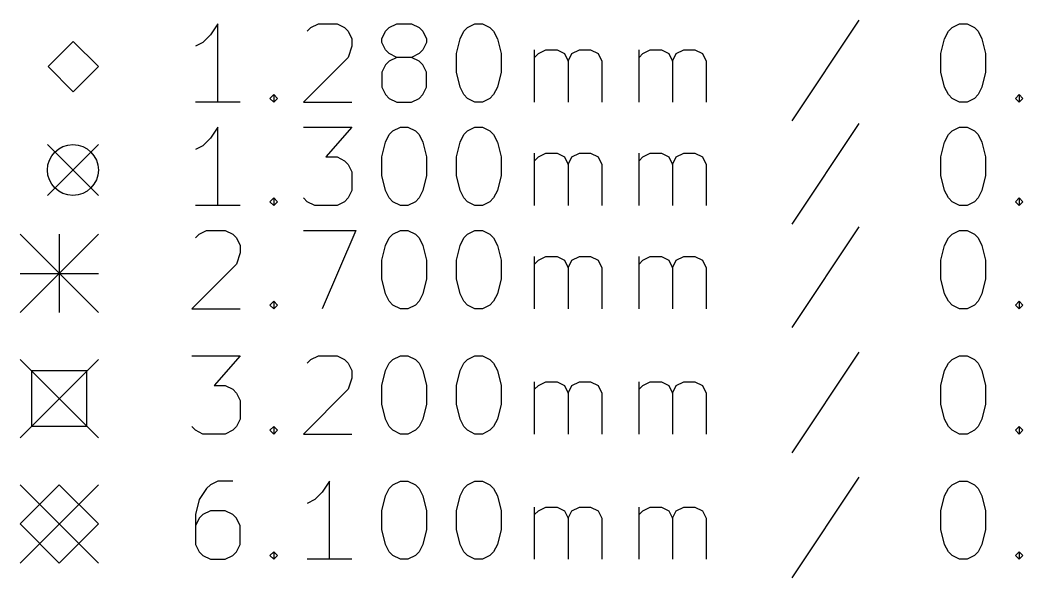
# Model space of a CAD drawing. Extents: x -2 to 100, y -30 to 90.
# Drawn here: x -2 to 23.62, y -30.03 to -15.77 of the extents above; entities that cross this region are included whole.
import ezdxf

# ---------------------------------------------------------------- set-up
doc = ezdxf.new("R2010")
doc.units = 0
doc.layers.add('BLACK', color=7, linetype='CONTINUOUS')

msp = doc.modelspace()

# ---------------------------------------------------------------- linework, layer by layer
at = {"layer": 'BLACK', "linetype": 'CONTINUOUS'}
for p, q in [((3.04738, -15.8698), (2.8569, -16.1555)), ((3.04738, -17.8698), (3.04738, -15.8698)), ((5.42833, -15.965), (5.61881, -15.8698)), ((5.61881, -15.8698), (6.095, -15.8698)), ((6.095, -15.8698), (6.28548, -15.965)), ((7.42833, -15.965), (7.61881, -15.8698)), ((7.61881, -15.8698), (7.99976, -15.8698)), ((7.99976, -15.8698), (8.19024, -15.965)), ((9.42833, -15.965), (9.61881, -15.8698)), ((9.61881, -15.8698), (9.80928, -15.8698)), ((9.80928, -15.8698), (9.99976, -15.965)), ((19.4283, -15.7745), (17.714, -18.346)), ((21.8093, -15.965), (21.9998, -15.8698)), ((21.9998, -15.8698), (22.1902, -15.8698)), ((22.1902, -15.8698), (22.3807, -15.965)), ((5.3331, -16.0602), (5.42833, -15.965)), ((6.28548, -15.965), (6.38071, -16.0602)), ((6.38071, -16.0602), (6.47595, -16.2507)), ((7.23786, -16.2507), (7.33309, -16.0602)), ((7.33309, -16.0602), (7.42833, -15.965)), ((8.19024, -15.965), (8.28548, -16.0602)), ((8.28548, -16.0602), (8.38071, -16.2507)), ((9.23786, -16.2507), (9.3331, -16.0602)), ((9.3331, -16.0602), (9.42833, -15.965)), ((9.99976, -15.965), (10.095, -16.0602)), ((10.095, -16.0602), (10.1902, -16.2507)), ((21.6188, -16.2507), (21.714, -16.0602)), ((21.714, -16.0602), (21.8093, -15.965)), ((22.3807, -15.965), (22.476, -16.0602)), ((22.476, -16.0602), (22.5712, -16.2507)), ((-0.645, -16.325), (-1.285, -16.965)), ((-0.005, -16.965), (-0.645, -16.325)), ((2.66643, -16.346), (2.47595, -16.4412)), ((2.8569, -16.1555), (2.66643, -16.346)), ((6.47595, -16.2507), (6.47595, -16.4412)), ((7.23786, -16.346), (7.23786, -16.2507)), ((7.33309, -16.5364), (7.23786, -16.346)), ((8.38071, -16.346), (8.28548, -16.5364)), ((8.38071, -16.2507), (8.38071, -16.346)), ((9.14262, -16.6317), (9.23786, -16.2507)), ((10.1902, -16.2507), (10.2855, -16.6317)), ((21.5236, -16.6317), (21.6188, -16.2507)), ((22.5712, -16.2507), (22.6664, -16.6317)), ((6.47595, -16.4412), (6.38071, -16.7269)), ((7.42833, -16.6317), (7.33309, -16.5364)), ((7.61881, -16.7269), (7.42833, -16.6317)), ((8.19024, -16.6317), (7.99976, -16.7269)), ((8.28548, -16.5364), (8.19024, -16.6317)), ((9.14262, -17.1079), (9.14262, -16.6317)), ((10.2855, -16.6317), (10.2855, -17.1079)), ((11.1426, -17.8698), (11.1426, -16.5364)), ((11.1426, -16.7269), (11.2379, -16.6317)), ((11.2379, -16.6317), (11.4283, -16.5364)), ((11.4283, -16.5364), (11.714, -16.5364)), ((11.714, -16.5364), (11.9045, -16.6317)), ((11.9045, -16.6317), (11.9998, -16.8221)), ((11.9998, -16.8221), (12.095, -16.6317)), ((12.095, -16.6317), (12.2855, -16.5364)), ((12.2855, -16.5364), (12.5712, -16.5364)), ((12.5712, -16.5364), (12.7617, -16.6317)), ((12.7617, -16.6317), (12.8569, -16.8221)), ((13.8093, -17.8698), (13.8093, -16.5364)), ((13.8093, -16.7269), (13.9045, -16.6317)), ((13.9045, -16.6317), (14.095, -16.5364)), ((14.095, -16.5364), (14.3807, -16.5364)), ((14.3807, -16.5364), (14.5712, -16.6317)), ((14.5712, -16.6317), (14.6664, -16.8221)), ((14.6664, -16.8221), (14.7617, -16.6317)), ((14.7617, -16.6317), (14.9521, -16.5364)), ((14.9521, -16.5364), (15.2379, -16.5364)), ((15.2379, -16.5364), (15.4283, -16.6317)), ((15.4283, -16.6317), (15.5236, -16.8221)), ((21.5236, -17.1079), (21.5236, -16.6317)), ((22.6664, -16.6317), (22.6664, -17.1079)), ((6.38071, -16.7269), (5.23786, -17.8698)), ((7.42833, -16.8221), (7.33309, -16.9174)), ((7.61881, -16.7269), (7.42833, -16.8221)), ((7.99976, -16.7269), (7.61881, -16.7269)), ((8.19024, -16.8221), (7.99976, -16.7269)), ((8.28548, -16.9174), (8.19024, -16.8221)), ((11.9998, -16.8221), (11.9998, -17.8698)), ((12.8569, -16.8221), (12.8569, -17.8698)), ((14.6664, -16.8221), (14.6664, -17.8698)), ((15.5236, -16.8221), (15.5236, -17.8698)), ((-1.285, -16.965), (-0.645, -17.605)), ((-0.645, -17.605), (-0.005, -16.965)), ((7.33309, -16.9174), (7.23786, -17.1079)), ((7.23786, -17.1079), (7.23786, -17.4888)), ((8.38071, -17.1079), (8.28548, -16.9174)), ((8.38071, -17.4888), (8.38071, -17.1079)), ((9.23786, -17.4888), (9.14262, -17.1079)), ((10.2855, -17.1079), (10.1902, -17.4888)), ((21.6188, -17.4888), (21.5236, -17.1079)), ((22.6664, -17.1079), (22.5712, -17.4888)), ((4.38071, -17.7745), (4.47595, -17.6793)), ((4.47595, -17.6793), (4.57119, -17.7745)), ((4.47595, -17.6793), (4.47595, -17.8698)), ((7.23786, -17.4888), (7.33309, -17.6793)), ((7.33309, -17.6793), (7.42833, -17.7745)), ((8.19024, -17.7745), (8.28548, -17.6793)), ((8.28548, -17.6793), (8.38071, -17.4888)), ((9.3331, -17.6793), (9.23786, -17.4888)), ((9.42833, -17.7745), (9.3331, -17.6793)), ((10.095, -17.6793), (9.99976, -17.7745)), ((10.1902, -17.4888), (10.095, -17.6793)), ((21.714, -17.6793), (21.6188, -17.4888)), ((21.8093, -17.7745), (21.714, -17.6793)), ((22.476, -17.6793), (22.3807, -17.7745)), ((22.5712, -17.4888), (22.476, -17.6793)), ((23.4283, -17.7745), (23.5236, -17.6793)), ((23.5236, -17.6793), (23.6188, -17.7745)), ((23.5236, -17.6793), (23.5236, -17.8698)), ((3.61881, -17.8698), (2.47595, -17.8698)), ((4.47595, -17.8698), (4.38071, -17.7745)), ((4.57119, -17.7745), (4.47595, -17.8698)), ((5.23786, -17.8698), (6.47595, -17.8698)), ((7.42833, -17.7745), (7.61881, -17.8698)), ((7.61881, -17.8698), (7.99976, -17.8698)), ((7.99976, -17.8698), (8.19024, -17.7745)), ((9.61881, -17.8698), (9.42833, -17.7745)), ((9.80928, -17.8698), (9.61881, -17.8698)), ((9.99976, -17.7745), (9.80928, -17.8698)), ((21.9998, -17.8698), (21.8093, -17.7745)), ((22.1902, -17.8698), (21.9998, -17.8698)), ((22.3807, -17.7745), (22.1902, -17.8698)), ((23.5236, -17.8698), (23.4283, -17.7745)), ((23.6188, -17.7745), (23.5236, -17.8698)), ((19.4283, -18.4145), (17.714, -20.986)), ((3.04738, -18.5098), (2.8569, -18.7955)), ((3.04738, -20.5098), (3.04738, -18.5098)), ((5.23786, -18.5098), (6.47595, -18.5098)), ((6.47595, -18.5098), (5.80929, -19.2717)), ((7.33309, -18.8907), (7.42833, -18.7002)), ((7.42833, -18.7002), (7.52357, -18.605)), ((7.52357, -18.605), (7.71405, -18.5098)), ((7.71405, -18.5098), (7.90452, -18.5098)), ((7.90452, -18.5098), (8.095, -18.605)), ((8.095, -18.605), (8.19024, -18.7002)), ((8.19024, -18.7002), (8.28548, -18.8907)), ((9.23786, -18.8907), (9.3331, -18.7002)), ((9.3331, -18.7002), (9.42833, -18.605)), ((9.42833, -18.605), (9.61881, -18.5098)), ((9.61881, -18.5098), (9.80928, -18.5098)), ((9.80928, -18.5098), (9.99976, -18.605)), ((9.99976, -18.605), (10.095, -18.7002)), ((10.095, -18.7002), (10.1902, -18.8907)), ((21.6188, -18.8907), (21.714, -18.7002)), ((21.714, -18.7002), (21.8093, -18.605)), ((21.8093, -18.605), (21.9998, -18.5098)), ((21.9998, -18.5098), (22.1902, -18.5098)), ((22.1902, -18.5098), (22.3807, -18.605)), ((22.3807, -18.605), (22.476, -18.7002)), ((22.476, -18.7002), (22.5712, -18.8907)), ((-1.305, -18.955), (-0.005, -20.255)), ((-0.005, -18.955), (-1.305, -20.255)), ((2.8569, -18.7955), (2.66643, -18.986)), ((7.23786, -19.2717), (7.33309, -18.8907)), ((8.28548, -18.8907), (8.38071, -19.2717)), ((9.14262, -19.2717), (9.23786, -18.8907)), ((10.1902, -18.8907), (10.2855, -19.2717)), ((21.5236, -19.2717), (21.6188, -18.8907)), ((22.5712, -18.8907), (22.6664, -19.2717)), ((2.66643, -18.986), (2.47595, -19.0812)), ((11.1426, -20.5098), (11.1426, -19.1764)), ((11.2379, -19.2717), (11.4283, -19.1764)), ((11.4283, -19.1764), (11.714, -19.1764)), ((11.714, -19.1764), (11.9045, -19.2717)), ((12.095, -19.2717), (12.2855, -19.1764)), ((12.2855, -19.1764), (12.5712, -19.1764)), ((12.5712, -19.1764), (12.7617, -19.2717)), ((13.8093, -20.5098), (13.8093, -19.1764)), ((13.9045, -19.2717), (14.095, -19.1764)), ((14.095, -19.1764), (14.3807, -19.1764)), ((14.3807, -19.1764), (14.5712, -19.2717)), ((14.7617, -19.2717), (14.9521, -19.1764)), ((14.9521, -19.1764), (15.2379, -19.1764)), ((15.2379, -19.1764), (15.4283, -19.2717)), ((5.80929, -19.2717), (6.095, -19.2717)), ((6.095, -19.2717), (6.28548, -19.3669)), ((6.28548, -19.3669), (6.38071, -19.4621)), ((6.38071, -19.4621), (6.47595, -19.6526)), ((7.23786, -19.7479), (7.23786, -19.2717)), ((8.38071, -19.2717), (8.38071, -19.7479)), ((9.14262, -19.7479), (9.14262, -19.2717)), ((10.2855, -19.2717), (10.2855, -19.7479)), ((11.1426, -19.3669), (11.2379, -19.2717)), ((11.9045, -19.2717), (11.9998, -19.4621)), ((11.9998, -19.4621), (12.095, -19.2717)), ((11.9998, -19.4621), (11.9998, -20.5098)), ((12.7617, -19.2717), (12.8569, -19.4621)), ((12.8569, -19.4621), (12.8569, -20.5098)), ((13.8093, -19.3669), (13.9045, -19.2717)), ((14.5712, -19.2717), (14.6664, -19.4621)), ((14.6664, -19.4621), (14.7617, -19.2717)), ((14.6664, -19.4621), (14.6664, -20.5098)), ((15.4283, -19.2717), (15.5236, -19.4621)), ((15.5236, -19.4621), (15.5236, -20.5098)), ((21.5236, -19.7479), (21.5236, -19.2717)), ((22.6664, -19.2717), (22.6664, -19.7479)), ((6.47595, -19.6526), (6.47595, -20.1288)), ((7.33309, -20.1288), (7.23786, -19.7479)), ((8.38071, -19.7479), (8.28548, -20.1288)), ((9.23786, -20.1288), (9.14262, -19.7479)), ((10.2855, -19.7479), (10.1902, -20.1288)), ((21.6188, -20.1288), (21.5236, -19.7479)), ((22.6664, -19.7479), (22.5712, -20.1288)), ((6.47595, -20.1288), (6.38071, -20.3193)), ((7.42833, -20.3193), (7.33309, -20.1288)), ((8.28548, -20.1288), (8.19024, -20.3193)), ((9.3331, -20.3193), (9.23786, -20.1288)), ((10.1902, -20.1288), (10.095, -20.3193)), ((21.714, -20.3193), (21.6188, -20.1288)), ((22.5712, -20.1288), (22.476, -20.3193)), ((4.38071, -20.4145), (4.47595, -20.3193)), ((4.47595, -20.5098), (4.38071, -20.4145)), ((4.47595, -20.3193), (4.57119, -20.4145)), ((4.47595, -20.3193), (4.47595, -20.5098)), ((4.57119, -20.4145), (4.47595, -20.5098)), ((5.3331, -20.4145), (5.23786, -20.3193)), ((5.52357, -20.5098), (5.3331, -20.4145)), ((6.28548, -20.4145), (6.095, -20.5098)), ((6.38071, -20.3193), (6.28548, -20.4145)), ((7.52357, -20.4145), (7.42833, -20.3193)), ((7.71405, -20.5098), (7.52357, -20.4145)), ((8.095, -20.4145), (7.90452, -20.5098)), ((8.19024, -20.3193), (8.095, -20.4145)), ((9.42833, -20.4145), (9.3331, -20.3193)), ((9.61881, -20.5098), (9.42833, -20.4145)), ((9.99976, -20.4145), (9.80928, -20.5098)), ((10.095, -20.3193), (9.99976, -20.4145)), ((21.8093, -20.4145), (21.714, -20.3193)), ((21.9998, -20.5098), (21.8093, -20.4145)), ((22.3807, -20.4145), (22.1902, -20.5098)), ((22.476, -20.3193), (22.3807, -20.4145)), ((23.4283, -20.4145), (23.5236, -20.3193)), ((23.5236, -20.5098), (23.4283, -20.4145)), ((23.5236, -20.3193), (23.6188, -20.4145)), ((23.5236, -20.3193), (23.5236, -20.5098)), ((23.6188, -20.4145), (23.5236, -20.5098)), ((3.61881, -20.5098), (2.47595, -20.5098)), ((6.095, -20.5098), (5.52357, -20.5098)), ((7.90452, -20.5098), (7.71405, -20.5098)), ((9.80928, -20.5098), (9.61881, -20.5098)), ((22.1902, -20.5098), (21.9998, -20.5098)), ((-2.005, -21.245), (-0.005, -23.245)), ((-0.005, -21.245), (-2.005, -23.245)), ((-1.005, -21.245), (-1.005, -23.245)), ((2.47595, -21.3402), (2.57119, -21.245)), ((2.57119, -21.245), (2.76167, -21.1498)), ((2.76167, -21.1498), (3.23786, -21.1498)), ((3.23786, -21.1498), (3.42833, -21.245)), ((3.42833, -21.245), (3.52357, -21.3402)), ((5.23786, -21.1498), (6.57119, -21.1498)), ((6.57119, -21.1498), (5.71405, -23.1498)), ((7.42833, -21.3402), (7.52357, -21.245)), ((7.52357, -21.245), (7.71405, -21.1498)), ((7.71405, -21.1498), (7.90452, -21.1498)), ((7.90452, -21.1498), (8.095, -21.245)), ((8.095, -21.245), (8.19024, -21.3402)), ((9.3331, -21.3402), (9.42833, -21.245)), ((9.42833, -21.245), (9.61881, -21.1498)), ((9.61881, -21.1498), (9.80928, -21.1498)), ((9.80928, -21.1498), (9.99976, -21.245)), ((9.99976, -21.245), (10.095, -21.3402)), ((19.4283, -21.0545), (17.714, -23.626)), ((21.714, -21.3402), (21.8093, -21.245)), ((21.8093, -21.245), (21.9998, -21.1498)), ((21.9998, -21.1498), (22.1902, -21.1498)), ((22.1902, -21.1498), (22.3807, -21.245)), ((22.3807, -21.245), (22.476, -21.3402)), ((3.52357, -21.3402), (3.61881, -21.5307)), ((7.33309, -21.5307), (7.42833, -21.3402)), ((8.19024, -21.3402), (8.28548, -21.5307)), ((9.23786, -21.5307), (9.3331, -21.3402)), ((10.095, -21.3402), (10.1902, -21.5307)), ((21.6188, -21.5307), (21.714, -21.3402)), ((22.476, -21.3402), (22.5712, -21.5307)), ((3.61881, -21.7212), (3.52357, -22.0069)), ((3.61881, -21.5307), (3.61881, -21.7212)), ((7.23786, -21.9117), (7.33309, -21.5307)), ((8.28548, -21.5307), (8.38071, -21.9117)), ((9.14262, -21.9117), (9.23786, -21.5307)), ((10.1902, -21.5307), (10.2855, -21.9117)), ((21.5236, -21.9117), (21.6188, -21.5307)), ((22.5712, -21.5307), (22.6664, -21.9117)), ((3.52357, -22.0069), (2.38071, -23.1498)), ((7.23786, -22.3879), (7.23786, -21.9117)), ((8.38071, -21.9117), (8.38071, -22.3879)), ((9.14262, -22.3879), (9.14262, -21.9117)), ((10.2855, -21.9117), (10.2855, -22.3879)), ((11.1426, -23.1498), (11.1426, -21.8164)), ((11.1426, -22.0069), (11.2379, -21.9117)), ((11.2379, -21.9117), (11.4283, -21.8164)), ((11.4283, -21.8164), (11.714, -21.8164)), ((11.714, -21.8164), (11.9045, -21.9117)), ((11.9045, -21.9117), (11.9998, -22.1021)), ((11.9998, -22.1021), (12.095, -21.9117)), ((12.095, -21.9117), (12.2855, -21.8164)), ((12.2855, -21.8164), (12.5712, -21.8164)), ((12.5712, -21.8164), (12.7617, -21.9117)), ((12.7617, -21.9117), (12.8569, -22.1021)), ((13.8093, -23.1498), (13.8093, -21.8164)), ((13.8093, -22.0069), (13.9045, -21.9117)), ((13.9045, -21.9117), (14.095, -21.8164)), ((14.095, -21.8164), (14.3807, -21.8164)), ((14.3807, -21.8164), (14.5712, -21.9117)), ((14.5712, -21.9117), (14.6664, -22.1021)), ((14.6664, -22.1021), (14.7617, -21.9117)), ((14.7617, -21.9117), (14.9521, -21.8164)), ((14.9521, -21.8164), (15.2379, -21.8164)), ((15.2379, -21.8164), (15.4283, -21.9117)), ((15.4283, -21.9117), (15.5236, -22.1021)), ((21.5236, -22.3879), (21.5236, -21.9117)), ((22.6664, -21.9117), (22.6664, -22.3879)), ((-2.005, -22.245), (-0.005, -22.245)), ((11.9998, -22.1021), (11.9998, -23.1498)), ((12.8569, -22.1021), (12.8569, -23.1498)), ((14.6664, -22.1021), (14.6664, -23.1498)), ((15.5236, -22.1021), (15.5236, -23.1498)), ((7.33309, -22.7688), (7.23786, -22.3879)), ((8.38071, -22.3879), (8.28548, -22.7688)), ((9.23786, -22.7688), (9.14262, -22.3879)), ((10.2855, -22.3879), (10.1902, -22.7688)), ((21.6188, -22.7688), (21.5236, -22.3879)), ((22.6664, -22.3879), (22.5712, -22.7688)), ((7.42833, -22.9593), (7.33309, -22.7688)), ((8.28548, -22.7688), (8.19024, -22.9593)), ((9.3331, -22.9593), (9.23786, -22.7688)), ((10.1902, -22.7688), (10.095, -22.9593)), ((21.714, -22.9593), (21.6188, -22.7688)), ((22.5712, -22.7688), (22.476, -22.9593)), ((4.38071, -23.0545), (4.47595, -22.9593)), ((4.47595, -23.1498), (4.38071, -23.0545)), ((4.47595, -22.9593), (4.57119, -23.0545)), ((4.47595, -22.9593), (4.47595, -23.1498)), ((4.57119, -23.0545), (4.47595, -23.1498)), ((7.52357, -23.0545), (7.42833, -22.9593)), ((7.71405, -23.1498), (7.52357, -23.0545)), ((8.095, -23.0545), (7.90452, -23.1498)), ((8.19024, -22.9593), (8.095, -23.0545)), ((9.42833, -23.0545), (9.3331, -22.9593)), ((9.61881, -23.1498), (9.42833, -23.0545)), ((9.99976, -23.0545), (9.80928, -23.1498)), ((10.095, -22.9593), (9.99976, -23.0545)), ((21.8093, -23.0545), (21.714, -22.9593)), ((21.9998, -23.1498), (21.8093, -23.0545)), ((22.3807, -23.0545), (22.1902, -23.1498)), ((22.476, -22.9593), (22.3807, -23.0545)), ((23.4283, -23.0545), (23.5236, -22.9593)), ((23.5236, -23.1498), (23.4283, -23.0545)), ((23.5236, -22.9593), (23.6188, -23.0545)), ((23.5236, -22.9593), (23.5236, -23.1498)), ((23.6188, -23.0545), (23.5236, -23.1498)), ((2.38071, -23.1498), (3.61881, -23.1498)), ((7.90452, -23.1498), (7.71405, -23.1498)), ((9.80928, -23.1498), (9.61881, -23.1498)), ((22.1902, -23.1498), (21.9998, -23.1498)), ((19.4283, -24.2545), (17.714, -26.826)), ((-2.005, -24.445), (-0.005, -26.445)), ((-0.005, -24.445), (-2.005, -26.445)), ((2.38071, -24.3498), (3.61881, -24.3498)), ((3.61881, -24.3498), (2.95214, -25.1117)), ((5.3331, -24.5402), (5.42833, -24.445)), ((5.42833, -24.445), (5.61881, -24.3498)), ((5.61881, -24.3498), (6.095, -24.3498)), ((6.095, -24.3498), (6.28548, -24.445)), ((6.28548, -24.445), (6.38071, -24.5402)), ((6.38071, -24.5402), (6.47595, -24.7307)), ((7.33309, -24.7307), (7.42833, -24.5402)), ((7.42833, -24.5402), (7.52357, -24.445)), ((7.52357, -24.445), (7.71405, -24.3498)), ((7.71405, -24.3498), (7.90452, -24.3498)), ((7.90452, -24.3498), (8.095, -24.445)), ((8.095, -24.445), (8.19024, -24.5402)), ((8.19024, -24.5402), (8.28548, -24.7307)), ((9.23786, -24.7307), (9.3331, -24.5402)), ((9.3331, -24.5402), (9.42833, -24.445)), ((9.42833, -24.445), (9.61881, -24.3498)), ((9.61881, -24.3498), (9.80928, -24.3498)), ((9.80928, -24.3498), (9.99976, -24.445)), ((9.99976, -24.445), (10.095, -24.5402)), ((10.095, -24.5402), (10.1902, -24.7307)), ((21.6188, -24.7307), (21.714, -24.5402)), ((21.714, -24.5402), (21.8093, -24.445)), ((21.8093, -24.445), (21.9998, -24.3498)), ((21.9998, -24.3498), (22.1902, -24.3498)), ((22.1902, -24.3498), (22.3807, -24.445)), ((22.3807, -24.445), (22.476, -24.5402)), ((22.476, -24.5402), (22.5712, -24.7307)), ((-0.29789, -24.7379), (-1.71211, -24.7379)), ((-1.71211, -24.7379), (-1.71211, -26.1521)), ((-0.29789, -26.1521), (-0.29789, -24.7379)), ((6.47595, -24.7307), (6.47595, -24.9212)), ((7.23786, -25.1117), (7.33309, -24.7307)), ((8.28548, -24.7307), (8.38071, -25.1117)), ((9.14262, -25.1117), (9.23786, -24.7307)), ((10.1902, -24.7307), (10.2855, -25.1117)), ((21.5236, -25.1117), (21.6188, -24.7307)), ((22.5712, -24.7307), (22.6664, -25.1117)), ((6.47595, -24.9212), (6.38071, -25.2069)), ((11.1426, -26.3498), (11.1426, -25.0164)), ((11.2379, -25.1117), (11.4283, -25.0164)), ((11.4283, -25.0164), (11.714, -25.0164)), ((11.714, -25.0164), (11.9045, -25.1117)), ((12.095, -25.1117), (12.2855, -25.0164)), ((12.2855, -25.0164), (12.5712, -25.0164)), ((12.5712, -25.0164), (12.7617, -25.1117)), ((13.8093, -26.3498), (13.8093, -25.0164)), ((13.9045, -25.1117), (14.095, -25.0164)), ((14.095, -25.0164), (14.3807, -25.0164)), ((14.3807, -25.0164), (14.5712, -25.1117)), ((14.7617, -25.1117), (14.9521, -25.0164)), ((14.9521, -25.0164), (15.2379, -25.0164)), ((15.2379, -25.0164), (15.4283, -25.1117)), ((2.95214, -25.1117), (3.23786, -25.1117)), ((3.23786, -25.1117), (3.42833, -25.2069)), ((3.42833, -25.2069), (3.52357, -25.3021)), ((3.52357, -25.3021), (3.61881, -25.4926)), ((6.38071, -25.2069), (5.23786, -26.3498)), ((7.23786, -25.5879), (7.23786, -25.1117)), ((8.38071, -25.1117), (8.38071, -25.5879)), ((9.14262, -25.5879), (9.14262, -25.1117)), ((10.2855, -25.1117), (10.2855, -25.5879)), ((11.1426, -25.2069), (11.2379, -25.1117)), ((11.9045, -25.1117), (11.9998, -25.3021)), ((11.9998, -25.3021), (12.095, -25.1117)), ((11.9998, -25.3021), (11.9998, -26.3498)), ((12.7617, -25.1117), (12.8569, -25.3021)), ((12.8569, -25.3021), (12.8569, -26.3498)), ((13.8093, -25.2069), (13.9045, -25.1117)), ((14.5712, -25.1117), (14.6664, -25.3021)), ((14.6664, -25.3021), (14.7617, -25.1117)), ((14.6664, -25.3021), (14.6664, -26.3498)), ((15.4283, -25.1117), (15.5236, -25.3021)), ((15.5236, -25.3021), (15.5236, -26.3498)), ((21.5236, -25.5879), (21.5236, -25.1117)), ((22.6664, -25.1117), (22.6664, -25.5879)), ((3.61881, -25.4926), (3.61881, -25.9688)), ((7.33309, -25.9688), (7.23786, -25.5879)), ((8.38071, -25.5879), (8.28548, -25.9688)), ((9.23786, -25.9688), (9.14262, -25.5879)), ((10.2855, -25.5879), (10.1902, -25.9688)), ((21.6188, -25.9688), (21.5236, -25.5879)), ((22.6664, -25.5879), (22.5712, -25.9688)), ((3.61881, -25.9688), (3.52357, -26.1593)), ((7.42833, -26.1593), (7.33309, -25.9688)), ((8.28548, -25.9688), (8.19024, -26.1593)), ((9.3331, -26.1593), (9.23786, -25.9688)), ((10.1902, -25.9688), (10.095, -26.1593)), ((21.714, -26.1593), (21.6188, -25.9688)), ((22.5712, -25.9688), (22.476, -26.1593)), ((-1.71211, -26.1521), (-0.29789, -26.1521)), ((2.47595, -26.2545), (2.38071, -26.1593)), ((2.66643, -26.3498), (2.47595, -26.2545)), ((3.23786, -26.3498), (2.66643, -26.3498)), ((3.42833, -26.2545), (3.23786, -26.3498)), ((3.52357, -26.1593), (3.42833, -26.2545)), ((4.38071, -26.2545), (4.47595, -26.1593)), ((4.47595, -26.3498), (4.38071, -26.2545)), ((4.47595, -26.1593), (4.57119, -26.2545)), ((4.47595, -26.1593), (4.47595, -26.3498)), ((4.57119, -26.2545), (4.47595, -26.3498)), ((5.23786, -26.3498), (6.47595, -26.3498)), ((7.52357, -26.2545), (7.42833, -26.1593)), ((7.71405, -26.3498), (7.52357, -26.2545)), ((7.90452, -26.3498), (7.71405, -26.3498)), ((8.095, -26.2545), (7.90452, -26.3498)), ((8.19024, -26.1593), (8.095, -26.2545)), ((9.42833, -26.2545), (9.3331, -26.1593)), ((9.61881, -26.3498), (9.42833, -26.2545)), ((9.80928, -26.3498), (9.61881, -26.3498)), ((9.99976, -26.2545), (9.80928, -26.3498)), ((10.095, -26.1593), (9.99976, -26.2545)), ((21.8093, -26.2545), (21.714, -26.1593)), ((21.9998, -26.3498), (21.8093, -26.2545)), ((22.1902, -26.3498), (21.9998, -26.3498)), ((22.3807, -26.2545), (22.1902, -26.3498)), ((22.476, -26.1593), (22.3807, -26.2545)), ((23.4283, -26.2545), (23.5236, -26.1593)), ((23.5236, -26.3498), (23.4283, -26.2545)), ((23.5236, -26.1593), (23.6188, -26.2545)), ((23.5236, -26.1593), (23.5236, -26.3498)), ((23.6188, -26.2545), (23.5236, -26.3498)), ((-2.005, -27.645), (-0.005, -29.645)), ((-0.005, -27.645), (-2.005, -29.645)), ((-1.005, -27.645), (-2.005, -28.645)), ((-0.005, -28.645), (-1.005, -27.645)), ((2.8569, -27.645), (2.76167, -27.7402)), ((3.04738, -27.5498), (2.8569, -27.645)), ((3.42833, -27.5498), (3.04738, -27.5498)), ((5.90452, -27.5498), (5.71405, -27.8355)), ((5.90452, -29.5498), (5.90452, -27.5498)), ((7.42833, -27.7402), (7.52357, -27.645)), ((7.52357, -27.645), (7.71405, -27.5498)), ((7.71405, -27.5498), (7.90452, -27.5498)), ((7.90452, -27.5498), (8.095, -27.645)), ((8.095, -27.645), (8.19024, -27.7402)), ((9.3331, -27.7402), (9.42833, -27.645)), ((9.42833, -27.645), (9.61881, -27.5498)), ((9.61881, -27.5498), (9.80928, -27.5498)), ((9.80928, -27.5498), (9.99976, -27.645)), ((9.99976, -27.645), (10.095, -27.7402)), ((19.4283, -27.4545), (17.714, -30.026)), ((21.714, -27.7402), (21.8093, -27.645)), ((21.8093, -27.645), (21.9998, -27.5498)), ((21.9998, -27.5498), (22.1902, -27.5498)), ((22.1902, -27.5498), (22.3807, -27.645)), ((22.3807, -27.645), (22.476, -27.7402)), ((2.76167, -27.7402), (2.57119, -28.026)), ((5.71405, -27.8355), (5.52357, -28.026)), ((7.33309, -27.9307), (7.42833, -27.7402)), ((8.19024, -27.7402), (8.28548, -27.9307)), ((9.23786, -27.9307), (9.3331, -27.7402)), ((10.095, -27.7402), (10.1902, -27.9307)), ((21.6188, -27.9307), (21.714, -27.7402)), ((22.476, -27.7402), (22.5712, -27.9307)), ((2.57119, -28.026), (2.47595, -28.4069)), ((5.52357, -28.026), (5.3331, -28.1212)), ((7.23786, -28.3117), (7.33309, -27.9307)), ((8.28548, -27.9307), (8.38071, -28.3117)), ((9.14262, -28.3117), (9.23786, -27.9307)), ((10.1902, -27.9307), (10.2855, -28.3117)), ((21.5236, -28.3117), (21.6188, -27.9307)), ((22.5712, -27.9307), (22.6664, -28.3117)), ((2.47595, -28.4069), (2.47595, -29.1688)), ((2.66643, -28.4069), (2.57119, -28.5021)), ((2.8569, -28.3117), (2.66643, -28.4069)), ((3.23786, -28.3117), (2.8569, -28.3117)), ((3.42833, -28.4069), (3.23786, -28.3117)), ((3.52357, -28.5021), (3.42833, -28.4069)), ((7.23786, -28.7879), (7.23786, -28.3117)), ((8.38071, -28.3117), (8.38071, -28.7879)), ((9.14262, -28.7879), (9.14262, -28.3117)), ((10.2855, -28.3117), (10.2855, -28.7879)), ((11.1426, -29.5498), (11.1426, -28.2164)), ((11.1426, -28.4069), (11.2379, -28.3117)), ((11.2379, -28.3117), (11.4283, -28.2164)), ((11.4283, -28.2164), (11.714, -28.2164)), ((11.714, -28.2164), (11.9045, -28.3117)), ((11.9045, -28.3117), (11.9998, -28.5021)), ((11.9998, -28.5021), (12.095, -28.3117)), ((12.095, -28.3117), (12.2855, -28.2164)), ((12.2855, -28.2164), (12.5712, -28.2164)), ((12.5712, -28.2164), (12.7617, -28.3117)), ((12.7617, -28.3117), (12.8569, -28.5021)), ((13.8093, -29.5498), (13.8093, -28.2164)), ((13.8093, -28.4069), (13.9045, -28.3117)), ((13.9045, -28.3117), (14.095, -28.2164)), ((14.095, -28.2164), (14.3807, -28.2164)), ((14.3807, -28.2164), (14.5712, -28.3117)), ((14.5712, -28.3117), (14.6664, -28.5021)), ((14.6664, -28.5021), (14.7617, -28.3117)), ((14.7617, -28.3117), (14.9521, -28.2164)), ((14.9521, -28.2164), (15.2379, -28.2164)), ((15.2379, -28.2164), (15.4283, -28.3117)), ((15.4283, -28.3117), (15.5236, -28.5021)), ((21.5236, -28.7879), (21.5236, -28.3117)), ((22.6664, -28.3117), (22.6664, -28.7879)), ((-2.005, -28.645), (-1.005, -29.645)), ((-1.005, -29.645), (-0.005, -28.645)), ((2.57119, -28.5021), (2.47595, -28.6926)), ((3.61881, -28.6926), (3.52357, -28.5021)), ((3.61881, -29.1688), (3.61881, -28.6926)), ((11.9998, -28.5021), (11.9998, -29.5498)), ((12.8569, -28.5021), (12.8569, -29.5498)), ((14.6664, -28.5021), (14.6664, -29.5498)), ((15.5236, -28.5021), (15.5236, -29.5498)), ((7.33309, -29.1688), (7.23786, -28.7879)), ((8.38071, -28.7879), (8.28548, -29.1688)), ((9.23786, -29.1688), (9.14262, -28.7879)), ((10.2855, -28.7879), (10.1902, -29.1688)), ((21.6188, -29.1688), (21.5236, -28.7879)), ((22.6664, -28.7879), (22.5712, -29.1688)), ((2.47595, -29.1688), (2.57119, -29.3593)), ((3.52357, -29.3593), (3.61881, -29.1688)), ((7.42833, -29.3593), (7.33309, -29.1688)), ((8.28548, -29.1688), (8.19024, -29.3593)), ((9.3331, -29.3593), (9.23786, -29.1688)), ((10.1902, -29.1688), (10.095, -29.3593)), ((21.714, -29.3593), (21.6188, -29.1688)), ((22.5712, -29.1688), (22.476, -29.3593)), ((2.57119, -29.3593), (2.66643, -29.4545)), ((2.66643, -29.4545), (2.8569, -29.5498)), ((3.23786, -29.5498), (3.42833, -29.4545)), ((3.42833, -29.4545), (3.52357, -29.3593)), ((4.38071, -29.4545), (4.47595, -29.3593)), ((4.47595, -29.5498), (4.38071, -29.4545)), ((4.47595, -29.3593), (4.57119, -29.4545)), ((4.47595, -29.3593), (4.47595, -29.5498)), ((4.57119, -29.4545), (4.47595, -29.5498)), ((7.52357, -29.4545), (7.42833, -29.3593)), ((7.71405, -29.5498), (7.52357, -29.4545)), ((8.095, -29.4545), (7.90452, -29.5498)), ((8.19024, -29.3593), (8.095, -29.4545)), ((9.42833, -29.4545), (9.3331, -29.3593)), ((9.61881, -29.5498), (9.42833, -29.4545)), ((9.99976, -29.4545), (9.80928, -29.5498)), ((10.095, -29.3593), (9.99976, -29.4545)), ((21.8093, -29.4545), (21.714, -29.3593)), ((21.9998, -29.5498), (21.8093, -29.4545)), ((22.3807, -29.4545), (22.1902, -29.5498)), ((22.476, -29.3593), (22.3807, -29.4545)), ((23.4283, -29.4545), (23.5236, -29.3593)), ((23.5236, -29.5498), (23.4283, -29.4545)), ((23.5236, -29.3593), (23.6188, -29.4545)), ((23.5236, -29.3593), (23.5236, -29.5498)), ((23.6188, -29.4545), (23.5236, -29.5498)), ((2.8569, -29.5498), (3.23786, -29.5498)), ((6.47595, -29.5498), (5.3331, -29.5498)), ((7.90452, -29.5498), (7.71405, -29.5498)), ((9.80928, -29.5498), (9.61881, -29.5498)), ((22.1902, -29.5498), (21.9998, -29.5498))]:
    msp.add_line(p, q, dxfattribs=at)
at = {"layer": 'BLACK'}
msp.add_circle((-0.655, -19.605), 0.65, dxfattribs=at)

doc.saveas('drawing.dxf')
